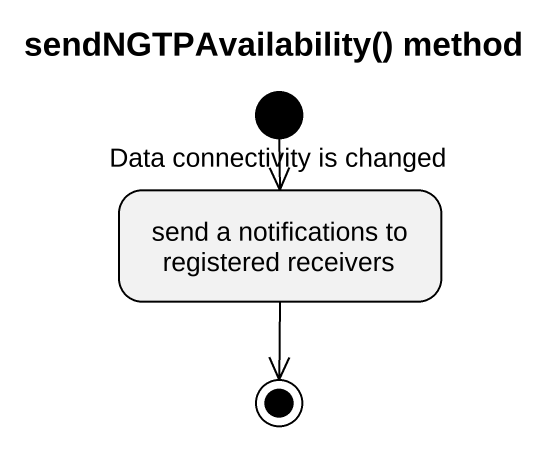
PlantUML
@startuml
title sendNGTPAvailability() method
hide empty description
state "Data connectivity is changed" as Data_connectivity_is_changed <<start>>
state "send a notifications to registered receivers" as send_a_notifications_to
Data_connectivity_is_changed --> send_a_notifications_to
send_a_notifications_to --> [*]
@enduml
